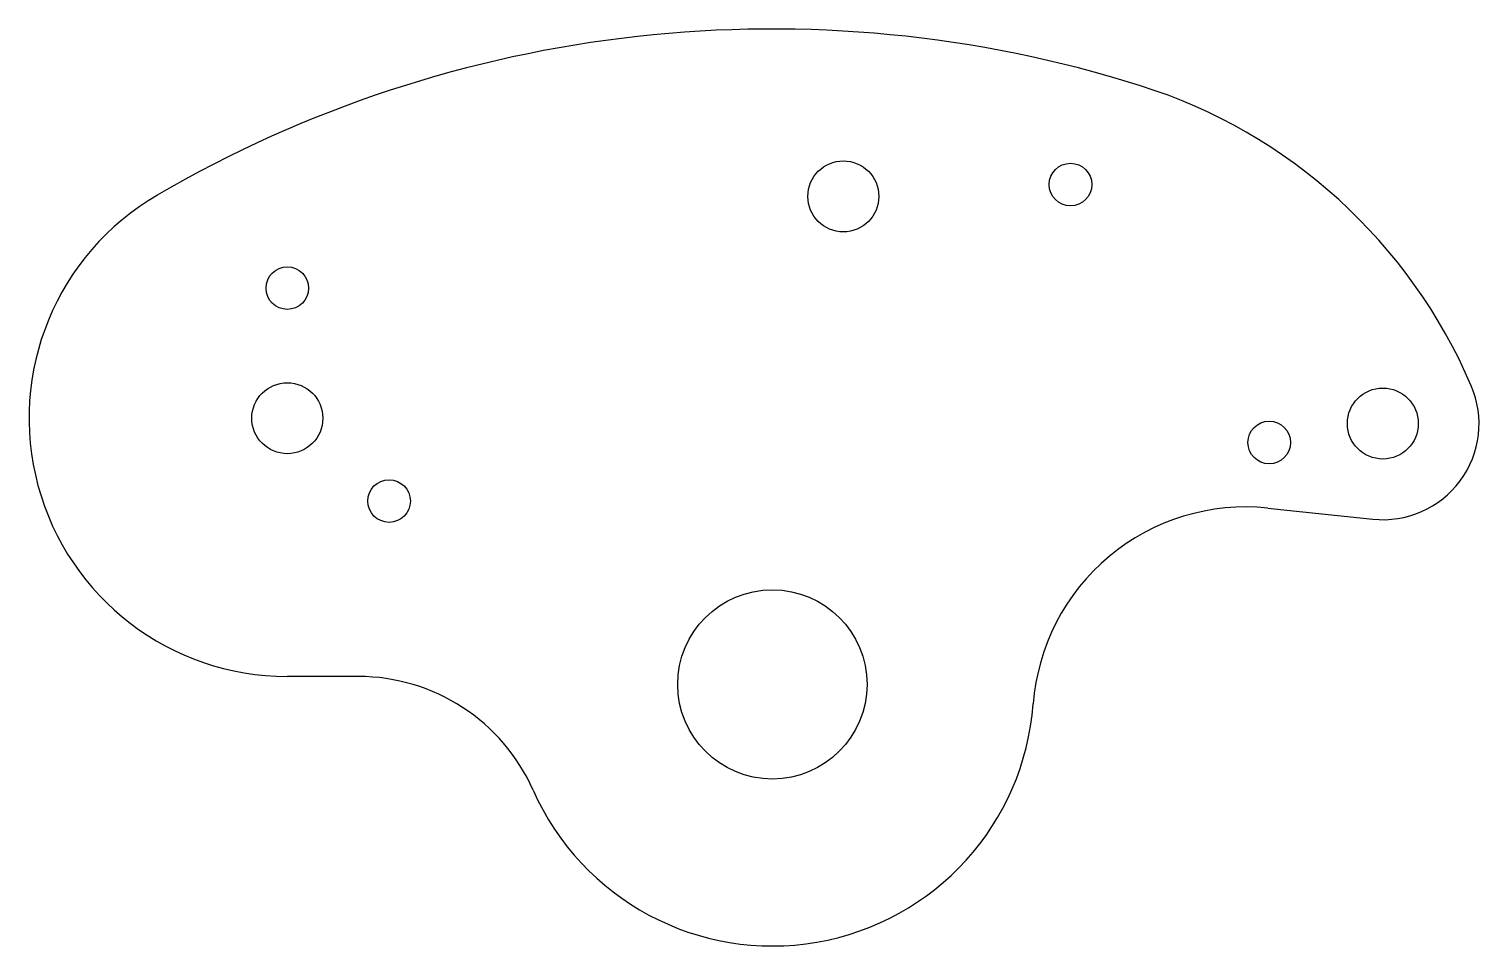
# Model space of a CAD drawing. Header units: millimetres. Extents: x -63 to 60, y -22 to 55.
import ezdxf

# ---------------------------------------------------------------- set-up
doc = ezdxf.new("R2010")
doc.units = ezdxf.units.MM

msp = doc.modelspace()

# ---------------------------------------------------------------- linework, layer by layer
at = {"color": 7, "linetype": 'Continuous', "lineweight": 25}
for p, q in [((41.89, 14.9), (50.75, 13.97)), ((-35, 0.67), (-41, 0.67))]:
    msp.add_line(p, q, dxfattribs=at)
for centre, radius in [((6, 41.25), 3), ((25.2, 42.25), 1.8), ((-41, 33.5), 1.8), ((-41, 22.5), 3), ((51.6, 22.05), 3), ((42, 20.45), 1.8), ((-32.4, 15.5), 1.8), ((0, 0), 8)]:
    msp.add_circle(centre, radius, dxfattribs=at)
for centre, radius, start, end in [((0, -47.91), 103.31, 72.4716, 120.2134), ((17.5, 7.5), 45.2, 23.1073, 72.4716), ((-41, 22.5), 21.83, 120.2134, 270), ((51.6, 22.05), 8.13, 263.9751, 23.1073), ((40, -3), 18, 83.9751, 175.7108), ((-35, -15.5), 16.17, 23.8865, 90), ((0, 0), 22.11, 203.8865, 355.7108)]:
    msp.add_arc(centre, radius, start, end, dxfattribs=at)

doc.saveas('drawing.dxf')
